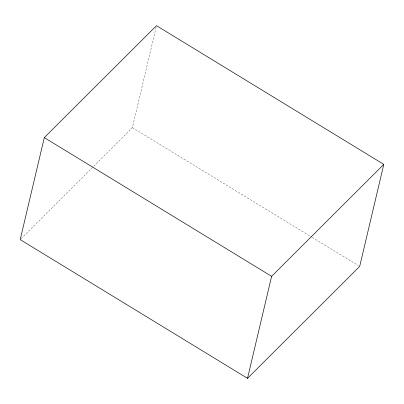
<?xml version="1.0" encoding="UTF-8"?>
<svg xmlns="http://www.w3.org/2000/svg" width="404" height="404" viewBox="0 0 404 404"><rect width="100%" height="100%" fill="white"/><g stroke="black" fill="none" stroke-linecap="round" stroke-linejoin="round"><path stroke-width="0.3" stroke-dasharray="2.02 1.52" d="M21.089 238.729L132.391 127.669L156.343 26.275M132.391 127.669L311.762 237.128M312.302 237.456L358.626 265.726"/><path stroke-width="0.61" d="M44.299 137.618L20.2 239.617L247.516 378.331L359.701 266.382L383.8 164.383L156.484 25.669L44.299 137.618L271.609 276.331L247.516 378.331M271.609 276.331L383.8 164.383"/></g></svg>
